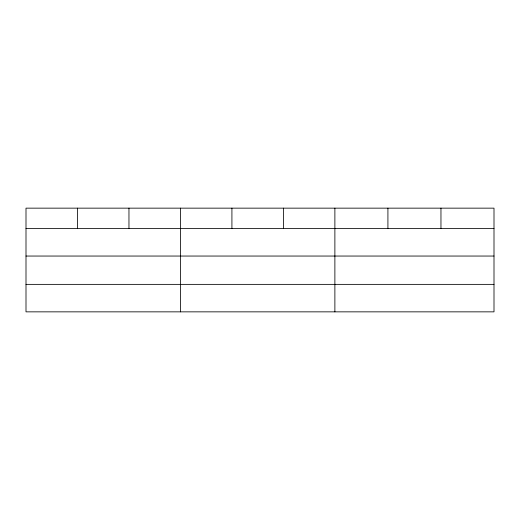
<?xml version="1.0" encoding="UTF-8"?>
<svg xmlns="http://www.w3.org/2000/svg" width="520" height="520" viewBox="0 0 520 520"><rect width="100%" height="100%" fill="white"/><g stroke="black" fill="none" stroke-linecap="round" stroke-linejoin="round"><path stroke-width="0.78" d="M494 256.048L494 208.15L26 208.15L26 311.851L494 311.851L494 256.048L26 256.048M26 228.566L494 228.566M26 284.369L494 284.369M440.96 208.15L440.96 228.566M387.92 208.15L387.92 228.566M334.88 208.15L334.88 311.851M283.4 208.15L283.4 228.566M231.92 208.15L231.92 228.566M180.44 208.15L180.44 311.851M128.96 208.15L128.96 228.566M77.48 208.15L77.48 228.566"/></g></svg>
